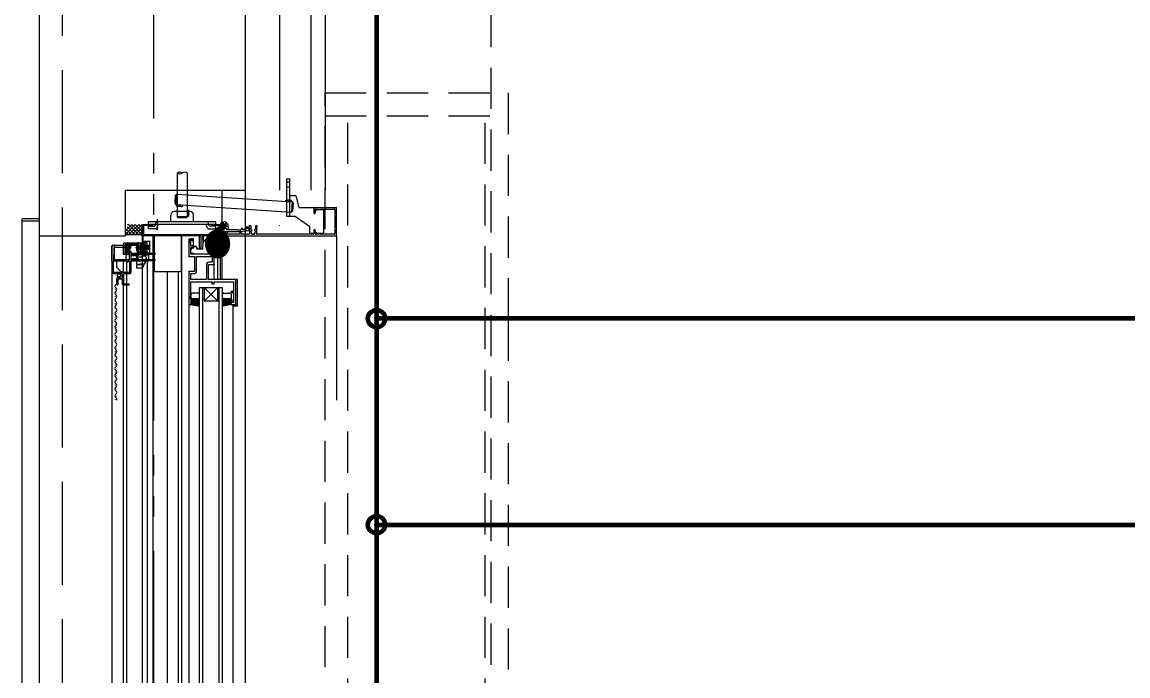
# Model space of a CAD drawing. Units: millimetres at full size, sheet at 1:30. Extents: x -16828 to 149130, y 47892 to 100313.
# Drawn here: x -6125 to -5158, y 57776 to 58348 of the extents above; entities that cross this region are included whole.
import ezdxf
from ezdxf.enums import TextEntityAlignment as Align

# ---------------------------------------------------------------- set-up
doc = ezdxf.new("R2010")
doc.units = ezdxf.units.MM
doc.header["$LTSCALE"] = 30
doc.header["$PDMODE"] = 32
doc.header["$PDSIZE"] = 15
for name, pattern in [('CHAIN2', [12, 9, -1, 1, -1]), ('DASHED1', [1.8, 1.2, -0.6]), ('DASHED3', [4, 3, -1]), ('DOUBLE_CHAIN1', [8.8, 5, -1, 0.6, -0.6, 0.6, -1])]:
    doc.linetypes.add(name, pattern=pattern)
for name, color, linetype, lineweight in [('0-0', 7, 'CHAIN2', 15), ('0-1', 7, 'Continuous', 15), ('2-0_通芯', 7, 'DOUBLE_CHAIN1', 15), ('2-1_躯体', 7, 'Continuous', 15), ('2-3_間仕切り', 7, 'Continuous', 15), ('2-A_建具', 7, 'Continuous', 15), ('9-E_配管－給湯１：ＣＵＰ(Ｍ)', 1, 'Continuous', 60)]:
    doc.layers.add(name, color=color, linetype=linetype, lineweight=lineweight)
doc.styles.add('ＭＳ ゴシック', font='')
doc.styles.get('ＭＳ ゴシック').set_extended_font_data('MS Gothic')

msp = doc.modelspace()

# ---------------------------------------------------------------- linework, layer by layer
at = {"layer": '0-0', "color": 1, "lineweight": 60}
msp.add_line((-5815.04, 68105.86), (-5815.04, 49250.86), dxfattribs=at)
at = {"layer": '0-1'}
for p, q in [((-6110.04, 63845.86), (-6110.04, 50655.86)), ((-5930.04, 63275.86), (-5930.04, 55775.86))]:
    msp.add_line(p, q, dxfattribs=at)
at = {"layer": '0-1', "linetype": 'DASHED3'}
msp.add_line((-6090.04, 63825.86), (-6090.04, 50675.86), dxfattribs=at)
at = {"layer": '0-1', "linetype": 'DASHED1'}
msp.add_line((-5715.04, 63275.86), (-5715.04, 55775.86), dxfattribs=at)
at = {"layer": '2-0_通芯', "color": 1, "lineweight": 60}
msp.add_line((-5815.04, 68105.86), (-5815.04, 49619.89), dxfattribs=at)
at = {"layer": '2-0_通芯'}
msp.add_line((-6010.04, 64749.43), (-6010.04, 49619.89), dxfattribs=at)
at = {"layer": '2-1_躯体'}
for p, q in [((-6110.04, 63845.86), (-6110.04, 58160.86)), ((-5930.04, 63275.86), (-5930.04, 58200.86)), ((-6035.04, 58200.86), (-5930.04, 58200.86)), ((-6035.04, 58200.86), (-6035.04, 58160.86)), ((-6110.04, 58160.86), (-6035.04, 58160.86))]:
    msp.add_line(p, q, dxfattribs=at)
at = {"layer": '2-1_躯体', "linetype": 'DASHED3'}
msp.add_line((-6090.04, 63825.86), (-6090.04, 58160.86), dxfattribs=at)
at = {"layer": '2-3_間仕切り'}
for p, q in [((-5900.04, 63245.86), (-5900.04, 58200.86)), ((-5872.54, 60713.36), (-5872.54, 58200.86)), ((-5860.04, 60713.36), (-5860.04, 58200.86))]:
    msp.add_line(p, q, dxfattribs=at)
at = {"layer": '2-A_建具', "linetype": 'DASHED1'}
for p, q in [((-5860.04, 58265.86), (-5700.04, 58265.86)), ((-5840.04, 56225.86), (-5840.04, 58265.86)), ((-5720.04, 56225.86), (-5720.04, 58265.86)), ((-5860.04, 56757.76), (-5860.04, 58112.79)), ((-5700.04, 58087.76), (-5700.04, 56734.99))]:
    msp.add_line(p, q, dxfattribs=at)
at = {"layer": '2-A_建具'}
for p, q in [((-5989.54, 58215.86), (-5989.54, 58177.66)), ((-5980.54, 58215.86), (-5980.54, 58177.66)), ((-5893.49, 58177.86), (-5893.49, 58210.86)), ((-5893.49, 58210.86), (-5891.19, 58210.86)), ((-5893.49, 58208.21), (-5891.19, 58208.21)), ((-5893.49, 58203.71), (-5891.19, 58203.71)), ((-5891.19, 58210.86), (-5891.19, 58177.86)), ((-5990.34, 58188.37), (-5989.74, 58197.35)), ((-5989.74, 58197.35), (-5888.94, 58190.55)), ((-5950.04, 58123.06), (-5950.04, 58200.86)), ((-5885.67, 58195.86), (-5891.19, 58195.86)), ((-5885.67, 58195.86), (-5882.99, 58185.86)), ((-5990.34, 58188.37), (-5991.27, 58189.44)), ((-5990.34, 58188.37), (-5889.54, 58181.57)), ((-5888.94, 58190.55), (-5889.54, 58181.57)), ((-5888.94, 58190.55), (-5888.01, 58189.49)), ((-5882.99, 58185.86), (-5850.54, 58185.86)), ((-5870.04, 58185.36), (-5870.04, 58181.61)), ((-5869.99, 58185.86), (-5869.99, 58181.06)), ((-5868.59, 58182.36), (-5867.09, 58183.86)), ((-5868.59, 58181.06), (-5868.59, 58182.36)), ((-5867.09, 58183.86), (-5861.49, 58183.86)), ((-5861.49, 58183.86), (-5861.49, 58162.86)), ((-5850.04, 58161.36), (-5850.04, 58185.36)), ((-6125.04, 58173.86), (-6125.04, 58175.86)), ((-6110.04, 58175.86), (-6125.04, 58175.86)), ((-6125.04, 56477.36), (-6125.04, 58173.86)), ((-6110.04, 58173.86), (-6125.04, 58173.86)), ((-5955.54, 58173.16), (-6014.54, 58173.16)), ((-6014.54, 58170.86), (-6014.54, 58173.16)), ((-6007.04, 58175.86), (-6007.04, 58165.86)), ((-5995.04, 58173.16), (-5995.04, 58179.16)), ((-5978.04, 58182.16), (-5992.04, 58182.16)), ((-5980.54, 58177.66), (-5989.54, 58177.66)), ((-5980.54, 58177.66), (-5981.54, 58176.66)), ((-5975.04, 58173.16), (-5975.04, 58179.16)), ((-5961.65, 58170.79), (-5962.58, 58173.09)), ((-5955.54, 58170.86), (-5955.54, 58173.16)), ((-5949.39, 58172.59), (-5948.37, 58173.07)), ((-5945.89, 58166.53), (-5949.39, 58172.59)), ((-5886.34, 58177.86), (-5893.49, 58177.86)), ((-6026.04, 58170.86), (-6035.04, 58161.86)), ((-6034.39, 58164.21), (-6032.04, 58161.86)), ((-6029.04, 58170.86), (-6033.89, 58166.01)), ((-6033.74, 58166.56), (-6029.04, 58161.86)), ((-6033.08, 58168.9), (-6026.04, 58161.86)), ((-6032.04, 58170.86), (-6032.73, 58170.17)), ((-6032.04, 58170.86), (-6023.04, 58161.86)), ((-6023.04, 58170.86), (-6032.04, 58161.86)), ((-6029.04, 58170.86), (-6020.04, 58161.86)), ((-6020.04, 58170.86), (-6029.04, 58161.86)), ((-6026.04, 58170.86), (-6020.04, 58164.86)), ((-6020.04, 58167.86), (-6026.04, 58161.86)), ((-6023.04, 58170.86), (-6020.04, 58167.86)), ((-6020.04, 58164.86), (-6023.04, 58161.86)), ((-6020.04, 58170.36), (-6020.04, 57248.06)), ((-6019.54, 58170.86), (-6011.54, 58170.86)), ((-5955.54, 58170.86), (-6014.54, 58170.86)), ((-6014.54, 58169.28), (-6009.04, 58169.29)), ((-6014.54, 58166.99), (-6014.54, 58169.29)), ((-6008.16, 58166.98), (-6014.54, 58166.98)), ((-6007.24, 58167.61), (-6005.95, 58170.79)), ((-5962.84, 58167.61), (-5964.13, 58170.79)), ((-5961.92, 58166.99), (-5955.54, 58166.99)), ((-5961.04, 58169.29), (-5961.65, 58170.79)), ((-5955.54, 58169.29), (-5961.04, 58169.29)), ((-5958.54, 58170.86), (-5950.04, 58170.86)), ((-5951.42, 58167.38), (-5957.11, 58164.1)), ((-5956.25, 58166.5), (-5956.38, 58164.69)), ((-5955, 58165.31), (-5956.38, 58164.69)), ((-5956.23, 58164.43), (-5956.38, 58164.69)), ((-5954.27, 58167.64), (-5956.25, 58166.5)), ((-5955.91, 58164.61), (-5956.23, 58164.43)), ((-5954.6, 58163.64), (-5956.23, 58164.43)), ((-5955.01, 58166.12), (-5956.18, 58166.53)), ((-5954.58, 58163.99), (-5955.91, 58164.61)), ((-5955.54, 58166.99), (-5955.54, 58169.29)), ((-5955, 58165.31), (-5952.05, 58166.02)), ((-5953.18, 58165.75), (-5954.27, 58167.64)), ((-5954.24, 58167.6), (-5954.16, 58167.64)), ((-5954.01, 58168.17), (-5954.16, 58168.08)), ((-5954.16, 58168.08), (-5954.16, 58167.64)), ((-5954.16, 58168.08), (-5952.37, 58165.94)), ((-5952.57, 58165.9), (-5954.16, 58167.64)), ((-5954.01, 58168.17), (-5953.63, 58167.95)), ((-5952.18, 58165.99), (-5954.01, 58168.17)), ((-5953.63, 58167.95), (-5953.56, 58167.99)), ((-5953.63, 58167.95), (-5951.42, 58165.53)), ((-5953.4, 58168.52), (-5953.56, 58168.43)), ((-5953.56, 58168.43), (-5953.56, 58167.99)), ((-5953.56, 58168.43), (-5950.97, 58165.35)), ((-5951.35, 58165.57), (-5953.56, 58167.99)), ((-5953.4, 58168.52), (-5953.02, 58168.3)), ((-5950.82, 58165.44), (-5953.4, 58168.52)), ((-5953.02, 58168.3), (-5952.95, 58168.34)), ((-5953.02, 58168.3), (-5950.82, 58165.88)), ((-5952.8, 58168.87), (-5952.95, 58168.78)), ((-5952.95, 58168.78), (-5952.95, 58168.34)), ((-5952.95, 58168.78), (-5950.36, 58165.7)), ((-5950.74, 58165.92), (-5952.95, 58168.34)), ((-5952.8, 58168.87), (-5952.42, 58168.65)), ((-5950.21, 58165.79), (-5952.8, 58168.87)), ((-5952.62, 58164.78), (-5952.77, 58165.04)), ((-5952.64, 58164.83), (-5951.96, 58165.22)), ((-5952.42, 58168.65), (-5952.34, 58168.69)), ((-5952.42, 58168.65), (-5950.21, 58166.23)), ((-5952.19, 58169.22), (-5952.34, 58169.13)), ((-5952.34, 58169.13), (-5952.34, 58168.69)), ((-5952.34, 58169.13), (-5949.76, 58166.05)), ((-5950.14, 58166.27), (-5952.34, 58168.69)), ((-5952.19, 58169.22), (-5951.81, 58169)), ((-5949.61, 58166.14), (-5952.19, 58169.22)), ((-5951.99, 58165.49), (-5951.58, 58165)), ((-5951.42, 58165.09), (-5951.84, 58165.58)), ((-5951.81, 58169), (-5951.74, 58169.04)), ((-5951.81, 58169), (-5949.61, 58166.58)), ((-5951.59, 58169.57), (-5951.74, 58169.48)), ((-5951.74, 58169.48), (-5951.74, 58169.04)), ((-5951.74, 58169.48), (-5949.15, 58166.4)), ((-5949.53, 58166.62), (-5951.74, 58169.04)), ((-5951.59, 58169.57), (-5951.21, 58169.35)), ((-5949, 58166.49), (-5951.59, 58169.57)), ((-5951.42, 58165.09), (-5951.58, 58165)), ((-5951.42, 58165.53), (-5951.35, 58165.57)), ((-5951.42, 58165.09), (-5951.42, 58165.53)), ((-5950.97, 58165.35), (-5951.35, 58165.57)), ((-5951.21, 58169.35), (-5951.13, 58169.39)), ((-5951.21, 58169.35), (-5949, 58166.93)), ((-5951.13, 58169.83), (-5951.13, 58169.39)), ((-5950.82, 58165.44), (-5950.97, 58165.35)), ((-5950.82, 58165.88), (-5950.74, 58165.92)), ((-5950.82, 58165.44), (-5950.82, 58165.88)), ((-5950.36, 58165.7), (-5950.74, 58165.92)), ((-5950.6, 58169.7), (-5950.52, 58169.74)), ((-5950.55, 58167.88), (-5949.51, 58168.48)), ((-5950.37, 58170.27), (-5950.52, 58170.18)), ((-5950.52, 58170.18), (-5950.52, 58169.74)), ((-5950.52, 58170.18), (-5947.94, 58167.1)), ((-5948.32, 58167.32), (-5950.52, 58169.74)), ((-5950.21, 58165.79), (-5950.36, 58165.7)), ((-5950.21, 58166.23), (-5950.14, 58166.27)), ((-5950.21, 58165.79), (-5950.21, 58166.23)), ((-5949.76, 58166.05), (-5950.14, 58166.27)), ((-5949.99, 58170.05), (-5949.92, 58170.09)), ((-5949.99, 58170.05), (-5947.79, 58167.63)), ((-5949.92, 58170.53), (-5949.92, 58170.09)), ((-5949.92, 58170.53), (-5947.33, 58167.45)), ((-5947.71, 58167.67), (-5949.92, 58170.09)), ((-5949.61, 58166.14), (-5949.76, 58166.05)), ((-5949.61, 58166.58), (-5949.53, 58166.62)), ((-5949.61, 58166.14), (-5949.61, 58166.58)), ((-5949.15, 58166.4), (-5949.53, 58166.62)), ((-5949.39, 58170.4), (-5949.31, 58170.44)), ((-5949.31, 58170.88), (-5949.31, 58170.44)), ((-5948.35, 58169.38), (-5949.31, 58170.44)), ((-5947.26, 58167.5), (-5949.24, 58170.92)), ((-5949, 58166.49), (-5949.15, 58166.4)), ((-5948.94, 58170.81), (-5949.11, 58170.71)), ((-5949, 58166.93), (-5948.92, 58166.97)), ((-5949, 58166.49), (-5949, 58166.93)), ((-5948.65, 58168.98), (-5944.39, 58171.44)), ((-5948.39, 58167.28), (-5948.32, 58167.32)), ((-5948.39, 58166.84), (-5948.39, 58167.28)), ((-5947.94, 58167.1), (-5948.32, 58167.32)), ((-5947.79, 58167.19), (-5947.94, 58167.1)), ((-5947.79, 58167.63), (-5947.71, 58167.67)), ((-5947.79, 58167.19), (-5947.79, 58167.63)), ((-5947.33, 58167.45), (-5947.71, 58167.67)), ((-5947.21, 58167.81), (-5947.38, 58167.71)), ((-5947.26, 58167.5), (-5947.33, 58167.45)), ((-5945.89, 58166.53), (-5944.97, 58167.17)), ((-5924.73, 58164.16), (-5924.78, 58164.28)), ((-5924.64, 58165.07), (-5924.55, 58165.16)), ((-5924.52, 58163.36), (-5924.53, 58163.51)), ((-5924.09, 58165.92), (-5924.09, 58166.06)), ((-5921.79, 58166.06), (-5921.79, 58165.92)), ((-5921.35, 58163.51), (-5921.37, 58163.36)), ((-5921.33, 58165.16), (-5921.24, 58165.07)), ((-5921.1, 58164.28), (-5921.15, 58164.16)), ((-5900.24, 58169.66), (-5900.04, 58169.86)), ((-5870.04, 58165.11), (-5870.04, 58162.86)), ((-5869.99, 58165.66), (-5869.99, 58162.86)), ((-5868.59, 58164.36), (-5868.59, 58165.66)), ((-5867.09, 58162.86), (-5868.59, 58164.36)), ((-6036.74, 58153.36), (-6036.74, 58144.86)), ((-6035.24, 58154.86), (-6020.04, 58154.86)), ((-6023.24, 58153.36), (-6035.24, 58153.36)), ((-6035.24, 58153.36), (-6035.24, 58144.86)), ((-6024.54, 58147.36), (-6024.54, 58154.36)), ((-6023.64, 58146.86), (-6023.64, 58154.86)), ((-6023.24, 58143.86), (-6023.24, 58154.86)), ((-6021.74, 58154.86), (-6021.74, 58145.86)), ((-6020.04, 58154.86), (-6020.68, 58154.8)), ((-6020.68, 58146.92), (-6020.68, 58154.8)), ((-6019.04, 58147.66), (-6019.04, 58160.86)), ((-6018.41, 58156.35), (-6014.71, 58156.39)), ((-6018.41, 58147.39), (-6018.41, 58156.35)), ((-6015.71, 58154.86), (-6017.71, 58154.86)), ((-6015.71, 58146.86), (-6015.71, 58154.86)), ((-6014.71, 58156.39), (-6013.21, 58156.36)), ((-6013.21, 58145.89), (-6013.21, 58156.36)), ((-6009.64, 58159.84), (-6009.64, 58130.84)), ((-5986.64, 58160.84), (-6008.64, 58160.84)), ((-5985.64, 58130.84), (-5985.64, 58159.84)), ((-5985.34, 57265.86), (-5985.34, 58160.86)), ((-5979.34, 58158.36), (-5979.34, 58143.36)), ((-5979.34, 58158.36), (-5975.04, 58158.36)), ((-5978.05, 58157.65), (-5979.32, 58153.43)), ((-5975.04, 58158.36), (-5977.1, 58158.36)), ((-5969.84, 58149.36), (-5969.84, 58160.86)), ((-5966.84, 58149.58), (-5966.79, 58154.96)), ((-5966.56, 58155.6), (-5965.14, 58157.29)), ((-5966.44, 58155.74), (-5966.44, 58160.86)), ((-5962.84, 58158.36), (-5961.54, 58158.36)), ((-5959.18, 58158.36), (-5960.74, 58158.36)), ((-5960.13, 58152.05), (-5960.74, 58153.36)), ((-5956.96, 58153.43), (-5958.23, 58157.65)), ((-5956.96, 58153.43), (-5956.94, 58153.29)), ((-5956.94, 58123.06), (-5956.94, 58160.86)), ((-5952.77, 58152.86), (-5952.77, 58154.26)), ((-5951.67, 58154.09), (-5952.77, 58152.99)), ((-5952.57, 58154.55), (-5952.75, 58154.36)), ((-5952.47, 58154.56), (-5951.97, 58154.56)), ((-5951.87, 58153.56), (-5951.87, 58151.46)), ((-5951.67, 58154.26), (-5951.67, 58153.76)), ((-5923.19, 58162.58), (-5923.34, 58162.54)), ((-5922.54, 58162.54), (-5922.69, 58162.58)), ((-5870.54, 58162.36), (-5919.72, 58162.36)), ((-5869.99, 58162.86), (-5873.49, 58162.86)), ((-5861.49, 58162.86), (-5867.09, 58162.86)), ((-5850.04, 58160.86), (-5850.04, 58017.36)), ((-6046.64, 58138.86), (-6046.64, 58151.86)), ((-6046.34, 57228.86), (-6046.34, 58151.86)), ((-6045.64, 58152.86), (-6013.64, 58152.86)), ((-6045.24, 58144.36), (-6045.24, 58140.36)), ((-6044.94, 58150.36), (-6044.94, 58145.96)), ((-6044.44, 58144.66), (-6044.94, 58144.66)), ((-6044.64, 58145.66), (-6044.44, 58145.66)), ((-6044.14, 58140.06), (-6044.14, 58152.86)), ((-6033.94, 58150.86), (-6044.14, 58150.86)), ((-6036.74, 58144.86), (-6035.24, 58144.86)), ((-6033.94, 58140.06), (-6033.94, 58152.86)), ((-6031.44, 58144.66), (-6033.14, 58144.66)), ((-6031.49, 58146.41), (-6032.34, 58146.41)), ((-6031.14, 58151.66), (-6032.04, 58151.66)), ((-6032.04, 58145.66), (-6031.14, 58145.66)), ((-6031.49, 58149.86), (-6030.04, 58149.86)), ((-6030.04, 58147.46), (-6031.49, 58147.46)), ((-6031.14, 58140.36), (-6031.14, 58144.36)), ((-6030.84, 58150.46), (-6030.84, 58151.36)), ((-6030.84, 58145.96), (-6030.84, 58146.86)), ((-6030.34, 58150.16), (-6030.54, 58150.16)), ((-6030.54, 58147.16), (-6030.34, 58147.16)), ((-6030.04, 58149.86), (-6030.04, 58152.86)), ((-6030.04, 58147.46), (-6030.04, 58128.86)), ((-6030.04, 58145.86), (-6023.54, 58145.86)), ((-6008.54, 58145.36), (-6030.04, 58145.36)), ((-6023.08, 58144.4), (-6030.04, 58144.4)), ((-6030.04, 58143.9), (-6023.54, 58143.9)), ((-6029.54, 58144.86), (-6029.54, 58145.36)), ((-6025.77, 58150.86), (-6013.34, 58150.86)), ((-6025.04, 58145.49), (-6023.24, 58145.53)), ((-6025.04, 58145.49), (-6025.04, 58136.24)), ((-6023.64, 58146.86), (-6024.28, 58146.92)), ((-6020.04, 58146.86), (-6024.04, 58146.86)), ((-6024.04, 58145.36), (-6024.04, 58145.86)), ((-6024.04, 58139.86), (-6024.04, 58144.86)), ((-6013.64, 58148.86), (-6023.64, 58148.86)), ((-6017.54, 58145.36), (-6023.54, 58145.86)), ((-6023.54, 58140.82), (-6023.54, 58143.9)), ((-6021.74, 58145.86), (-6023.24, 58145.86)), ((-6023.08, 58144.4), (-6017.54, 58144.86)), ((-6020.34, 58144.36), (-6022.74, 58144.36)), ((-6021.04, 58152.86), (-6021.04, 58145.86)), ((-6014.54, 58145.86), (-6021.04, 58145.86)), ((-6020.04, 58146.86), (-6020.68, 58146.92)), ((-6019.04, 58152.48), (-6019.87, 58152.59)), ((-6019.04, 58149.24), (-6019.87, 58149.13)), ((-6019.04, 58152.86), (-6019.77, 58152.6)), ((-6019.04, 58148.86), (-6019.77, 58149.12)), ((-6019.04, 58152.48), (-6015.04, 58152.48)), ((-6019.04, 58149.24), (-6015.04, 58149.24)), ((-6018.44, 58147.06), (-6018.44, 58145.86)), ((-6017.71, 58147.39), (-6018.41, 58147.39)), ((-6015.71, 58146.86), (-6017.71, 58146.86)), ((-6017.64, 58152.86), (-6017.64, 58148.86)), ((-6016.84, 58152.51), (-6017.47, 58152.59)), ((-6016.84, 58149.21), (-6017.47, 58149.13)), ((-6016.84, 58152.86), (-6017.37, 58152.6)), ((-6016.84, 58148.86), (-6017.37, 58149.12)), ((-6016.84, 58152.86), (-6016.84, 58148.86)), ((-6013.64, 58152.51), (-6016.84, 58152.51)), ((-6013.64, 58149.21), (-6016.84, 58149.21)), ((-6015.04, 58152.86), (-6015.04, 58148.86)), ((-6014.71, 58144.39), (-6014.68, 58144.39)), ((-6014.54, 58144.36), (-6014.54, 58140.36)), ((-6013.64, 58148.86), (-6013.64, 58152.86)), ((-6009.04, 58145.36), (-6009.04, 58144.86)), ((-5977.41, 58149.26), (-5976.74, 58149.26)), ((-5974.74, 58145.46), (-5977.41, 58145.46)), ((-5976.74, 58150.43), (-5975.04, 58150.43)), ((-5976.74, 58149.26), (-5976.74, 58150.43)), ((-5974.74, 58150.73), (-5974.74, 58151.66)), ((-5974.74, 58145.46), (-5974.74, 58144.86)), ((-5972.92, 58151.63), (-5972.19, 58149.63)), ((-5966.84, 58149.36), (-5971.74, 58149.36)), ((-5960.1, 58150.49), (-5961.77, 58145.85)), ((-5955.17, 58150.26), (-5956.85, 58152.48)), ((-5955.17, 58150.86), (-5956.57, 58152.68)), ((-5954.47, 58148.36), (-5956.47, 58148.36)), ((-5956.3, 58148.66), (-5955.17, 58148.86)), ((-5953.2, 58152.56), (-5955.17, 58150.59)), ((-5955.17, 58151.56), (-5955.17, 58148.36)), ((-5954.17, 58150.25), (-5955.17, 58149.25)), ((-5954.71, 58152.41), (-5955.01, 58152.1)), ((-5954.17, 58148.9), (-5954.71, 58148.36)), ((-5953.07, 58152.56), (-5954.17, 58152.56)), ((-5954.17, 58150.66), (-5954.17, 58148.66)), ((-5953.23, 58150.96), (-5953.87, 58150.96)), ((-5951.87, 58152.55), (-5953.46, 58150.96)), ((-5951.7, 58151.37), (-5952.77, 58150.3)), ((-5952.77, 58150.16), (-5952.77, 58150.5)), ((-5951.76, 58150.45), (-5952.26, 58149.95)), ((-5951.67, 58151.26), (-5951.67, 58150.66)), ((-5950.04, 58145.86), (-5951.64, 58145.86)), ((-6046.34, 58138.86), (-6046.64, 58138.86)), ((-6045.44, 58138.56), (-6045.44, 58129.46)), ((-6045.14, 58129.16), (-6045.14, 58138.86)), ((-6033.44, 58138.86), (-6045.14, 58138.86)), ((-6031.44, 58140.06), (-6044.94, 58140.06)), ((-6042.14, 58133.26), (-6042.14, 58138.86)), ((-6036.24, 58129.16), (-6036.24, 58138.86)), ((-6033.54, 58129.16), (-6033.54, 58138.86)), ((-6033.24, 58138.36), (-6033.24, 58138.66)), ((-6032.64, 58138.06), (-6032.94, 58138.06)), ((-6032.34, 58138.66), (-6032.34, 58138.36)), ((-6031.24, 58138.86), (-6032.14, 58138.86)), ((-6030.94, 58129.46), (-6030.94, 58138.56)), ((-6023.54, 58140.82), (-6030.04, 58140.82)), ((-6030.04, 58140.32), (-6023.08, 58140.32)), ((-6014.54, 58138.86), (-6030.04, 58138.86)), ((-6029.54, 58139.36), (-6029.54, 58139.86)), ((-6025.04, 58135.32), (-6025.04, 58132.86)), ((-6024.04, 58138.86), (-6024.04, 58139.36)), ((-6023.54, 58138.86), (-6017.54, 58139.36)), ((-6017.54, 58139.86), (-6023.08, 58140.32)), ((-6020.06, 58142.36), (-6022.74, 58142.36)), ((-6020.06, 58142.36), (-6020.34, 58142.37)), ((-6020.06, 58142.36), (-6020.02, 58143.36)), ((-6020.04, 58143.36), (-6017.51, 58143.27)), ((-6018.55, 58135.84), (-6019.45, 58133.37)), ((-6018.85, 58136.47), (-6018.38, 58136.3)), ((-6018.47, 58136.07), (-6017.93, 58136.07)), ((-6018.47, 58136.05), (-6017.94, 58136.05)), ((-6016.57, 58141.28), (-6018.38, 58136.3)), ((-6016.67, 58139.53), (-6017.94, 58136.05)), ((-6017.41, 58137.51), (-6017.94, 58137.51)), ((-6017.74, 58138.07), (-6017.21, 58138.07)), ((-6016.67, 58139.53), (-6017.21, 58139.53)), ((-6016.68, 58139.51), (-6017.21, 58139.51)), ((-6016.54, 58142.27), (-6016.54, 58141.45)), ((-6015.34, 57683.36), (-6015.34, 58138.86)), ((-6009.04, 58139.86), (-6009.04, 58139.36)), ((-5958.87, 58137.79), (-5961.87, 58137.79)), ((-6041.62, 58127.86), (-6045.34, 58127.86)), ((-6045.14, 58129.16), (-6031.24, 58129.16)), ((-6038.34, 58129.46), (-6042.14, 58133.26)), ((-6040.97, 58128.31), (-6041.43, 58127.93)), ((-6040.75, 58124.81), (-6040.81, 58124.56)), ((-6037.64, 58127.86), (-6040.34, 58127.86)), ((-6040.31, 58124.27), (-6039.88, 58124.7)), ((-6039.54, 58124.56), (-6039.54, 58124.36)), ((-6037.34, 58129.46), (-6038.34, 58129.46)), ((-6037.34, 58129.46), (-6037.34, 58129.16)), ((-6037.34, 58124.36), (-6037.34, 58127.56)), ((-6036.24, 58127.56), (-6036.24, 58119.16)), ((-6031.04, 58127.86), (-6035.94, 58127.86)), ((-6033.54, 58118.86), (-6033.54, 58127.86)), ((-6025.04, 58132.86), (-6019.89, 58133.04)), ((-6008.64, 58129.84), (-5986.64, 58129.84)), ((-5997.84, 57265.86), (-5997.84, 58129.84)), ((-5988.34, 57265.86), (-5988.34, 58129.84)), ((-5979.34, 58129.36), (-5979.34, 57683.36)), ((-6042.64, 58116.86), (-6042.64, 58117.06)), ((-6042.14, 58118.26), (-6042.14, 58123.77)), ((-6041.34, 58122.66), (-6041.34, 58118.26)), ((-6037.44, 58122.96), (-6041.04, 58122.96)), ((-6039.24, 58124.06), (-6037.64, 58124.06)), ((-6037.14, 58118.36), (-6037.14, 58122.66)), ((-6031.74, 58117.86), (-6036.64, 58117.86)), ((-6036.24, 57262.86), (-6036.24, 58117.86)), ((-6035.94, 58118.86), (-6031.74, 58118.86)), ((-6033.54, 57262.86), (-6033.54, 58117.86)), ((-5977.41, 58115.82), (-5977.41, 58115.9)), ((-5969.84, 58115.86), (-5949.84, 58115.86)), ((-5969.84, 57250.86), (-5969.84, 58115.86)), ((-5966.84, 57250.86), (-5966.84, 58115.86)), ((-5965.84, 58115.86), (-5965.84, 58103.86)), ((-5953.84, 58103.86), (-5965.84, 58115.86)), ((-5965.84, 58103.86), (-5953.84, 58115.86)), ((-5956.64, 58122.86), (-5956.64, 58123.06)), ((-5953.84, 58103.86), (-5953.84, 58115.86)), ((-5952.84, 57250.86), (-5952.84, 58115.86)), ((-5949.84, 57250.86), (-5949.84, 58115.86)), ((-5938.14, 58101.36), (-5938.14, 58122.36)), ((-5938.04, 58100.86), (-5938.04, 58123.06)), ((-6043.4, 58113.86), (-6043.4, 58114.06)), ((-6043.4, 58107.86), (-6043.4, 58108.06)), ((-6042.64, 58110.86), (-6042.64, 58111.06)), ((-6042.64, 58104.86), (-6042.64, 58105.06)), ((-5969.84, 58105.86), (-5978.04, 58105.86)), ((-5977.34, 58109.86), (-5977.34, 58106.86)), ((-5973.23, 58105.86), (-5977.34, 58101.75)), ((-5974.64, 58105.86), (-5977.34, 58103.16)), ((-5976.05, 58105.86), (-5977.34, 58104.57)), ((-5977.34, 58105.86), (-5977.34, 58100.86)), ((-5977.34, 58105.63), (-5971.38, 58099.67)), ((-5971.81, 58105.86), (-5976.9, 58100.77)), ((-5970.84, 58110.86), (-5976.34, 58110.86)), ((-5976.34, 58105.86), (-5970.84, 58105.86)), ((-5976.15, 58105.86), (-5969.84, 58099.55)), ((-5970.4, 58105.86), (-5975.72, 58100.54)), ((-5974.74, 58105.86), (-5969.84, 58100.96)), ((-5969.84, 58105), (-5974.54, 58100.3)), ((-5973.33, 58105.86), (-5969.84, 58102.38)), ((-5971.91, 58105.86), (-5969.84, 58103.79)), ((-5970.5, 58105.86), (-5969.84, 58105.2)), ((-5969.84, 58106.86), (-5969.84, 58109.86)), ((-5949.84, 58106.86), (-5949.84, 58109.86)), ((-5943.53, 58105.86), (-5949.84, 58099.55)), ((-5944.94, 58105.86), (-5949.84, 58100.96)), ((-5949.84, 58105.86), (-5942.34, 58105.86)), ((-5946.35, 58105.86), (-5949.84, 58102.38)), ((-5947.77, 58105.86), (-5949.84, 58103.79)), ((-5949.18, 58105.86), (-5949.84, 58105.2)), ((-5949.84, 58105), (-5945.14, 58100.3)), ((-5949.28, 58105.86), (-5943.96, 58100.54)), ((-5948.84, 58110.86), (-5943.34, 58110.86)), ((-5943.34, 58105.86), (-5948.84, 58105.86)), ((-5942.34, 58105.63), (-5948.31, 58099.67)), ((-5947.87, 58105.86), (-5942.78, 58100.77)), ((-5946.46, 58105.86), (-5942.34, 58101.75)), ((-5945.04, 58105.86), (-5942.34, 58103.16)), ((-5943.63, 58105.86), (-5942.34, 58104.57)), ((-5942.34, 58109.86), (-5942.34, 58106.86)), ((-5942.34, 58105.86), (-5942.34, 58100.86)), ((-6043.4, 58101.86), (-6043.4, 58102.06)), ((-6043.4, 58095.86), (-6043.4, 58096.06)), ((-6042.64, 58098.86), (-6042.64, 58099.06)), ((-5979.34, 58100.86), (-5977.84, 58100.86)), ((-5977.34, 58104.22), (-5973.14, 58100.02)), ((-5977.34, 58102.8), (-5974.91, 58100.37)), ((-5977.34, 58101.39), (-5976.68, 58100.73)), ((-5977.34, 58100.86), (-5969.84, 58099.36)), ((-5969.84, 58103.59), (-5973.36, 58100.07)), ((-5969.84, 58102.17), (-5972.19, 58099.83)), ((-5969.84, 58100.76), (-5971.01, 58099.59)), ((-5953.84, 58103.86), (-5965.84, 58103.86)), ((-5949.84, 58103.59), (-5946.32, 58100.07)), ((-5949.84, 58102.17), (-5947.5, 58099.83)), ((-5942.34, 58100.86), (-5949.84, 58099.36)), ((-5949.84, 58100.76), (-5948.67, 58099.59)), ((-5942.34, 58104.22), (-5946.54, 58100.02)), ((-5942.34, 58102.8), (-5944.77, 58100.37)), ((-5942.34, 58101.39), (-5943, 58100.73)), ((-5941.84, 58100.86), (-5938.64, 58100.86)), ((-5940.34, 57265.86), (-5940.34, 58100.86)), ((-5940.34, 58100.56), (-5938.34, 58100.56)), ((-6043.4, 58089.86), (-6043.4, 58090.06)), ((-6042.64, 58092.86), (-6042.64, 58093.06)), ((-6042.64, 58086.86), (-6042.64, 58087.06)), ((-6043.4, 58083.86), (-6043.4, 58084.06)), ((-6043.4, 58077.86), (-6043.4, 58078.06)), ((-6042.64, 58080.86), (-6042.64, 58081.06)), ((-6043.4, 58071.86), (-6043.4, 58072.06)), ((-6042.64, 58074.86), (-6042.64, 58075.06)), ((-6042.64, 58068.86), (-6042.64, 58069.06)), ((-6043.4, 58065.86), (-6043.4, 58066.06)), ((-6043.4, 58059.86), (-6043.4, 58060.06)), ((-6042.64, 58062.86), (-6042.64, 58063.06)), ((-6042.64, 58056.86), (-6042.64, 58057.06)), ((-6043.4, 58053.86), (-6043.4, 58054.06)), ((-6043.4, 58047.86), (-6043.4, 58048.06)), ((-6042.64, 58050.86), (-6042.64, 58051.06)), ((-6043.4, 58041.86), (-6043.4, 58042.06)), ((-6042.64, 58044.86), (-6042.64, 58045.06)), ((-6042.64, 58038.86), (-6042.64, 58039.06)), ((-6043.4, 58035.86), (-6043.4, 58036.06)), ((-6043.4, 58029.86), (-6043.4, 58030.06)), ((-6042.64, 58032.86), (-6042.64, 58033.06)), ((-6043.4, 58023.86), (-6043.4, 58024.06)), ((-6043.4, 58017.86), (-6043.4, 58018.06)), ((-6042.64, 58026.86), (-6042.64, 58027.06)), ((-6042.64, 58020.86), (-6042.64, 58021.06))]:
    msp.add_line(p, q, dxfattribs=at)
at = {"layer": '2-A_建具', "linetype": 'DASHED1'}
msp.add_lwpolyline([(-5860.04, 58112.79), (-5860.04, 58285.86), (-5700.04, 58285.86), (-5700.04, 58087.76)], dxfattribs=at)
at = {"layer": '2-A_建具'}
for points in [[(-5991.27, 58189.44), (-5990.8, 58196.42), (-5989.74, 58197.35)], [(-5888.01, 58189.49), (-5888.48, 58182.5), (-5889.54, 58181.57)], [(-5868.75, 58182.14), (-5868.84, 58182.35), (-5868.84, 58183.86)], [(-5868.34, 58184.36), (-5865.87, 58184.36), (-5865.68, 58184.29)], [(-5864.4, 58184.29), (-5864.21, 58184.36), (-5855.87, 58184.36), (-5855.68, 58184.29)], [(-5854.4, 58184.29), (-5854.21, 58184.36), (-5852.04, 58184.36)], [(-5851.54, 58183.86), (-5851.54, 58180.19), (-5851.61, 58180)], [(-6009.04, 58169.29), (-6008.43, 58170.79), (-6007.5, 58173.09)], [(-5981.54, 58176.66), (-5988.54, 58176.66), (-5989.54, 58177.66)], [(-5934.34, 58165.96), (-5936.74, 58165.96), (-5937.04, 58166.26), (-5945.74, 58166.26), (-5947.42, 58169.17), (-5947.62, 58169.27), (-5947.89, 58169.74), (-5947.88, 58169.96), (-5949.5, 58172.77), (-5951.44, 58171.65), (-5951.44, 58170.86)], [(-5873.49, 58162.86), (-5873.49, 58168.86), (-5886.34, 58177.86)], [(-5851.61, 58178.72), (-5851.54, 58178.53), (-5851.54, 58168.19), (-5851.61, 58168)], [(-6011.04, 58170.36), (-6011.04, 58169.86), (-6012.08, 58169.26), (-6013.04, 58169.26), (-6013.04, 58169.96), (-6018.84, 58169.96), (-6018.84, 58162.06), (-5951.24, 58162.06), (-5951.24, 58169.96), (-5957.04, 58169.96), (-5957.04, 58169.26), (-5958, 58169.26), (-5959.04, 58169.86), (-5959.04, 58170.36)], [(-5955.91, 58164.61), (-5951.86, 58165.57), (-5954.58, 58163.99)], [(-5955.09, 58165.26), (-5955.01, 58166.12), (-5953.86, 58166.94)], [(-5952.62, 58164.78), (-5954.6, 58163.64), (-5954.58, 58163.99)], [(-5951.58, 58165), (-5951.96, 58165.22), (-5952.13, 58165.41)], [(-5948.39, 58166.84), (-5950.98, 58169.92), (-5951.13, 58169.83), (-5948.55, 58166.75)], [(-5948.39, 58166.84), (-5948.55, 58166.75), (-5948.92, 58166.97), (-5951.13, 58169.39)], [(-5950.98, 58169.92), (-5950.6, 58169.7), (-5948.39, 58167.28)], [(-5947.79, 58167.19), (-5950.37, 58170.27), (-5949.99, 58170.05)], [(-5950.04, 58168.71), (-5948.61, 58166.24), (-5950.04, 58165.41)], [(-5948.23, 58163.77), (-5946.64, 58163.49), (-5946.64, 58162.36), (-5950.04, 58162.36)], [(-5947.5, 58167.92), (-5949.77, 58170.62), (-5949.92, 58170.53)], [(-5949.77, 58170.62), (-5949.39, 58170.4), (-5948.15, 58169.04)], [(-5949.24, 58170.92), (-5949.31, 58170.88), (-5948.99, 58170.5)], [(-5947.25, 58163.35), (-5948.84, 58163.63), (-5948.84, 58164.76), (-5940.5, 58164.76), (-5940.32, 58164.88), (-5939.77, 58164.88), (-5939.58, 58164.76)], [(-5934.54, 58164.26), (-5934.54, 58162.36), (-5945.54, 58162.36), (-5945.54, 58164.54), (-5948.1, 58164.76)], [(-5946.62, 58172.52), (-5947.74, 58170.83), (-5947.69, 58169.53)], [(-5944.57, 58168.97), (-5946.59, 58168.84), (-5947.69, 58169.53)], [(-5939.58, 58164.76), (-5932.53, 58164.76), (-5928.8, 58165.76), (-5926.84, 58165.76)], [(-5924.52, 58166.46), (-5924.84, 58166.76), (-5924.84, 58169.66), (-5926.44, 58169.66), (-5926.44, 58168.66), (-5929.44, 58168.66), (-5929.44, 58167.26), (-5928.94, 58167.26), (-5928.37, 58167.66), (-5926.14, 58167.66), (-5926.14, 58162.36), (-5933.54, 58162.36), (-5933.54, 58164.26)], [(-5926.59, 58166.69), (-5928.53, 58167.82), (-5928.75, 58167.02), (-5932.14, 58166.11), (-5932.14, 58167.16)], [(-5919.74, 58164.36), (-5919.74, 58168.44), (-5919.44, 58168.96), (-5919.44, 58169.66), (-5921.04, 58169.66), (-5921.04, 58166.76), (-5921.36, 58166.46)], [(-5868.84, 58162.86), (-5868.84, 58164.38), (-5868.75, 58164.59)], [(-5851.61, 58166.72), (-5851.54, 58166.53), (-5851.54, 58162.86)], [(-6020.04, 58160.86), (-6021.04, 58161.86), (-6034.04, 58161.86), (-6035.04, 58160.86)], [(-6010.74, 58160.86), (-6010.74, 57247.86), (-6026.84, 57247.86)], [(-6023.64, 58154.86), (-6024.28, 58154.8), (-6024.28, 58146.92)], [(-6017.71, 58154.86), (-6017.71, 58145.86), (-6019.41, 58145.85), (-6019.41, 58144.43), (-6014.71, 58144.39)], [(-5969.84, 58150.56), (-5968.54, 58150.56), (-5968.54, 58160.86), (-6019.04, 58160.86)], [(-5960.74, 58157.36), (-5959.29, 58157.36), (-5958.87, 58155.97), (-5958.87, 58151.76), (-5961.24, 58151.76), (-5961.24, 58150.76), (-5958.87, 58150.76), (-5958.87, 58144.86), (-5977.41, 58144.86), (-5977.41, 58150.76), (-5975.04, 58150.76), (-5975.04, 58158.36)], [(-5975.04, 58153.06), (-5975.84, 58153.06), (-5975.84, 58151.96), (-5977.41, 58151.96), (-5977.41, 58155.97), (-5977.05, 58157.16), (-5975.84, 58157.16), (-5975.84, 58156.06), (-5975.04, 58156.06)], [(-5966.84, 58158.16), (-5966.84, 58153.86), (-5967.19, 58149.82)], [(-5952.94, 58155.96), (-5951.24, 58155.96), (-5951.24, 58160.86), (-5967.14, 58160.86), (-5967.14, 58158.55)], [(-5966.84, 58149.36), (-5966.79, 58154.96), (-5966.44, 58155.74), (-5964.11, 58158.08), (-5962.85, 58158.36), (-5959.18, 58158.36), (-5958.59, 58158.16), (-5958.23, 58157.65)], [(-5961.54, 58158.36), (-5961.54, 58153.36), (-5960.74, 58153.36)], [(-5953.94, 58123.06), (-5953.94, 58150.66), (-5953.14, 58150.66), (-5953.14, 58149.56), (-5951.64, 58149.56), (-5951.64, 58154.76), (-5953.14, 58154.76), (-5953.14, 58153.66), (-5953.94, 58153.66), (-5953.94, 58160.86)], [(-5950.04, 58160.86), (-5850.54, 58160.86), (-5850.04, 58161.36)], [(-5865.68, 58162.43), (-5865.87, 58162.36), (-5868.34, 58162.36)], [(-5855.68, 58162.43), (-5855.87, 58162.36), (-5864.21, 58162.36), (-5864.4, 58162.43)], [(-5852.04, 58162.36), (-5854.21, 58162.36), (-5854.4, 58162.43)], [(-6033.44, 58144.96), (-6033.44, 58151.86), (-6032.44, 58152.86)], [(-6032.34, 58145.96), (-6032.34, 58151.41), (-6031.49, 58151.41), (-6031.49, 58146.41)], [(-6030.04, 58144.86), (-6008.54, 58144.86), (-6008.54, 58145.36)], [(-6024.93, 58152.86), (-6023.2, 58152.01), (-6022.59, 58150.86)], [(-6024.93, 58148.86), (-6023.2, 58149.72), (-6022.59, 58150.86)], [(-6021.33, 58152.86), (-6019.6, 58152.01), (-6018.99, 58150.86)], [(-6021.33, 58148.86), (-6019.6, 58149.72), (-6018.99, 58150.86)], [(-6017.73, 58147.39), (-6017.73, 58146.89), (-6017.71, 58146.89)], [(-5975.04, 58151.96), (-5973.39, 58151.96), (-5971.74, 58149.36)], [(-5951.64, 58123.06), (-5951.64, 58148.36), (-5952.94, 58148.36)], [(-6030.04, 58139.36), (-6008.54, 58139.36), (-6008.54, 58139.86), (-6030.04, 58139.86)], [(-6025.04, 58136.24), (-6021.82, 58136.36), (-6018.85, 58136.47)], [(-6019, 58135.55), (-6020.65, 58135.49), (-6025.04, 58135.32)], [(-5978.84, 58142.86), (-5979.19, 58143.01), (-5979.34, 58143.36)], [(-5978.84, 58142.86), (-5974.34, 58142.86), (-5974.34, 58129.86), (-5978.84, 58129.86)], [(-5963.87, 58135.79), (-5963.87, 58122.86), (-5977.41, 58122.86), (-5977.41, 58127.93), (-5974.41, 58127.93)], [(-5972.41, 58129.93), (-5972.41, 58142.93), (-5958.87, 58142.93), (-5958.87, 58137.79)], [(-5938.64, 58122.86), (-5961.94, 58122.86), (-5961.94, 58135.86), (-5957.44, 58135.86)], [(-5956.94, 58136.36), (-5957.09, 58136.01), (-5957.44, 58135.86)], [(-5979.34, 58129.36), (-5979.19, 58129.71), (-5978.84, 58129.86)], [(-5978.04, 58105.86), (-5978.04, 58106.86), (-5977.41, 58108.59), (-5977.41, 58114.9)], [(-5977.41, 58116.82), (-5977.41, 58120.86), (-5958.87, 58120.86), (-5958.87, 58119.99)], [(-5961.94, 58123.06), (-5937.04, 58123.06), (-5937.04, 58099.56), (-5940.34, 58099.56)], [(-5959.04, 58119.66), (-5959.04, 58118.86), (-5956.94, 58118.86), (-5956.94, 58120.86), (-5940.07, 58120.86), (-5940.07, 58112.36), (-5942.34, 58112.36), (-5942.34, 58111.36), (-5940.07, 58111.36), (-5940.07, 58102.79), (-5940.99, 58102.79), (-5941.75, 58105.64)]]:
    msp.add_lwpolyline(points, dxfattribs=at)
msp.add_circle((-6040.24, 58126.37), 1.45, dxfattribs=at)
for centre, radius, start, end in [((-5987.29, 58212.55), 4, 55.77113, 124.22887), ((-5987.29, 58219.17), 4, 235.77113, 304.22887), ((-5982.79, 58212.55), 4, 55.77113, 124.22887), ((-5893.43, 58190.85), 1.5, 56.14066, 176.14066), ((-5891.93, 58190.75), 1.5, 56.14066, 176.14066), ((-5890.43, 58190.65), 1.5, 356.14066, 176.14066), ((-5988.85, 58188.27), 1.5, 176.14066, 356.14066), ((-5987.35, 58188.17), 1.5, 236.14066, 356.14066), ((-5985.85, 58188.07), 1.5, 236.14066, 356.14066), ((-5980.54, 58182.16), 1.5, 330, 90), ((-5869.54, 58185.36), 0.5, 90.00001, 179.99999), ((-5868.34, 58183.86), 0.5, 90.00001, 179.99999), ((-5865.04, 58185.06), 1, 230.28486, 309.71514), ((-5855.04, 58185.06), 1, 230.28486, 309.71514), ((-5852.04, 58183.86), 0.5, 0.00001, 89.99999), ((-5850.54, 58185.36), 0.5, 0.00001, 89.99999), ((-5992.04, 58179.16), 3, 90.00122, 180.00127), ((-5980.54, 58180.66), 1.5, 330, 90), ((-5980.54, 58179.16), 1.5, 270, 90), ((-5978.04, 58179.16), 3, 0.00155, 90.00122), ((-5947.82, 58171.89), 1.3, 45.88085, 115), ((-5953.18, 58166.36), 9, 14.11915, 45.88085), ((-5869.29, 58181.61), 0.75, 180.00002, 44.41533), ((-5869.29, 58181.06), 0.7, 180, 0), ((-5850.84, 58179.36), 1, 140.28486, 219.71514), ((-6019.54, 58170.36), 0.5, 90, 180), ((-6011.54, 58170.36), 0.5, 0, 90), ((-6008.16, 58167.99), 1, 270, 338.00217), ((-5961.92, 58167.99), 1, 202.00335, 270), ((-5958.54, 58170.36), 0.5, 90, 180), ((-5951.98, 58165.78), 0.248, 300, 107.19096), ((-5950.54, 58170.36), 0.5, 0, 90), ((-5949.19, 58171.24), 0.5, 300, 30), ((-5948.14, 58164.26), 0.5, 85, 259.99999), ((-5947.34, 58162.86), 0.5, 270, 80.00001), ((-5946.96, 58167.38), 0.5, 30, 120), ((-5945.72, 58168.24), 1.3, 305, 14.11915), ((-5934.04, 58164.26), 0.5, 359.99999, 180.00001), ((-5934.34, 58167.16), 1.2, 270.00001, 359.99999), ((-5932.64, 58167.16), 0.5, 359.99999, 180.00001), ((-5926.84, 58166.26), 0.5, 270, 60.00001), ((-5924.42, 58164.62), 0.5, 116.86995, 223.13013), ((-5922.94, 58164.36), 1.8, 186.26017, 208.03073), ((-5922.94, 58164.36), 1.8, 134.79286, 153.73983), ((-5923.8, 58163.13), 0.75, 162.2996, 307.70036), ((-5924.49, 58166.06), 0.4, 359.99999, 94.09604), ((-5924.49, 58165.92), 0.4, 314.79276, 359.99993), ((-5922.08, 58163.13), 0.75, 232.29964, 17.7004), ((-5921.39, 58166.06), 0.4, 85.90396, 180.00001), ((-5921.39, 58165.92), 0.4, 180.00007, 225.20724), ((-5922.94, 58164.36), 1.8, 26.26017, 45.20714), ((-5922.94, 58164.36), 1.8, 331.96927, 353.73983), ((-5921.46, 58164.62), 0.5, 316.86987, 63.13005), ((-5919.72, 58162.76), 0.4, 153.61216, 269.99994), ((-5922.94, 58164.36), 3.2, 333.61222, 0.00002), ((-5869.29, 58165.11), 0.75, 315.58467, 179.99998), ((-5869.29, 58165.66), 0.7, 0, 180), ((-5850.84, 58167.36), 1, 140.28486, 219.71514), ((-6035.24, 58153.36), 1.5, 90, 180), ((-6015.64, 58150.86), 9.5, 155.47227, 204.52773), ((-6024.04, 58154.36), 0.5, 90, 180), ((-6012.04, 58150.86), 9.5, 155.47227, 204.52773), ((-6008.64, 58159.84), 1, 90, 180), ((-5986.64, 58159.84), 1, 0, 89.99999), ((-5978.84, 58153.29), 0.5, 163.30076, 180), ((-5977.1, 58157.36), 1, 90, 163.30076), ((-5966.94, 58158.55), 0.2, 180, 255.52249), ((-5967.04, 58158.16), 0.2, 0, 75.52249), ((-5965.79, 58154.96), 1, 140, 179.5), ((-5962.84, 58155.36), 3, 90.00001, 140), ((-5960.74, 58157.86), 0.5, 90, 270), ((-5959.18, 58157.36), 1, 16.69924, 90), ((-5957.44, 58153.29), 0.5, 0, 16.69924), ((-5952.94, 58154.96), 1, 90, 180), ((-5952.47, 58154.26), 0.3, 90, 180), ((-5951.97, 58154.26), 0.3, 0, 90), ((-5951.87, 58153.76), 0.2, 270, 0), ((-5922.94, 58164.36), 1.8, 261.96925, 278.03075), ((-5870.54, 58162.86), 0.5, 270.00001, 359.99999), ((-5868.34, 58162.86), 0.5, 180.00001, 269.99999), ((-5865.04, 58161.66), 1, 50.28486, 129.71514), ((-5855.04, 58161.66), 1, 50.28486, 129.71514), ((-5852.04, 58162.86), 0.5, 270.00001, 359.99999), ((-6045.64, 58151.86), 1, 90, 180), ((-6045.34, 58151.86), 1, 90, 180), ((-6044.94, 58144.36), 0.3, 90, 180), ((-6044.44, 58150.36), 0.5, 90, 180), ((-6044.64, 58145.96), 0.3, 180, 270), ((-6044.64, 58152.36), 0.5, 0, 90), ((-6044.44, 58151.16), 0.3, 270, 0), ((-6044.44, 58145.36), 0.3, 0, 90), ((-6044.44, 58144.96), 0.3, 270, 0), ((-6033.14, 58144.96), 0.3, 180, 270), ((-6032.04, 58151.36), 0.3, 90, 180), ((-6032.04, 58145.96), 0.3, 180, 270), ((-6031.44, 58144.36), 0.3, 0, 90), ((-6031.14, 58151.36), 0.3, 0, 90), ((-6031.14, 58145.96), 0.3, 270, 0), ((-6031.04, 58151.86), 1, 0, 90), ((-6030.54, 58150.46), 0.3, 180, 270), ((-6030.54, 58146.86), 0.3, 90, 180), ((-6030.34, 58150.46), 0.3, 270, 0), ((-6030.34, 58146.86), 0.3, 0, 90), ((-6024.04, 58147.36), 0.5, 180, 270), ((-6023.04, 58143.9), 0.5, 94.76364, 180), ((-6022.74, 58144.86), 0.5, 180, 270), ((-6020.34, 58144.66), 0.3, 270, 0), ((-6019.84, 58152.79), 0.2, 180, 289.42185), ((-6019.84, 58148.93), 0.2, 70.57815, 180), ((-6018.74, 58147.66), 0.3, 180, 270), ((-6018.74, 58147.06), 0.3, 0, 90), ((-6017.44, 58152.79), 0.2, 180, 289.42185), ((-6017.44, 58148.93), 0.2, 70.57815, 180), ((-6014.71, 58145.89), 1.5, 271, 0), ((-6014.04, 58145.86), 0.5, 180, 270), ((-6014.04, 58144.36), 0.5, 90, 180), ((-5975.04, 58150.73), 0.3, 270, 0), ((-5974.44, 58151.66), 0.3, 90.00001, 180), ((-5973.39, 58151.46), 0.5, 20, 90), ((-5971.74, 58149.86), 0.5, 200, 270), ((-5967.69, 58149.86), 0.5, 270, 355), ((-5967.14, 58149.66), 0.3, 270, 359.5), ((-5963.19, 58146.36), 1.5, 270, 340.14674), ((-5961.04, 58151.63), 1, 7.40692, 25), ((-5961.04, 58150.83), 1, 340.14674, 356.11316), ((-5956.77, 58152.66), 0.2, 5.58289, 245.58289), ((-5956.47, 58148.56), 0.2, 30, 270), ((-5954.17, 58151.56), 1, 90, 180), ((-5954.47, 58148.66), 0.3, 270, 0), ((-5953.87, 58150.66), 0.3, 90, 180), ((-5952.94, 58149.36), 1, 180, 270), ((-5953.23, 58151.26), 0.3, 270, 326.94427), ((-5953.07, 58152.86), 0.3, 270, 0), ((-5952.77, 58150.96), 0.25, 303.05573, 146.94427), ((-5952.47, 58150.5), 0.3, 123.05573, 180), ((-5952.47, 58150.16), 0.3, 180, 315), ((-5951.87, 58151.26), 0.2, 0, 90), ((-5951.97, 58150.66), 0.3, 315, 0), ((-6045.14, 58138.56), 0.3, 90, 180), ((-6044.94, 58140.36), 0.3, 180, 270), ((-6033.44, 58138.66), 0.2, 0, 90), ((-6032.94, 58138.36), 0.3, 180, 270), ((-6032.64, 58138.36), 0.3, 270, 0), ((-6032.14, 58138.66), 0.2, 90, 180), ((-6031.44, 58140.36), 0.3, 270, 0), ((-6031.24, 58138.56), 0.3, 0, 90), ((-6023.04, 58140.82), 0.5, 180, 265.23636), ((-6018.97, 58136.01), 0.457, 266.53576, 338.26228), ((-6017.54, 58142.27), 1, 0, 88), ((-6017.04, 58141.45), 0.5, 340, 0), ((-6014.04, 58140.36), 0.5, 180, 270), ((-6014.04, 58138.86), 0.5, 90, 180), ((-5978.84, 58143.36), 0.5, 180, 270), ((-5961.87, 58135.79), 2, 90, 180), ((-5957.44, 58136.36), 0.5, 270, 0), ((-6045.34, 58128.86), 1, 180, 270), ((-6045.14, 58129.46), 0.3, 180, 270), ((-6040.84, 58123.77), 1.3, 95.21591, 180), ((-6041.62, 58128.16), 0.3, 270, 310), ((-6040.84, 58128.16), 0.2, 0, 130), ((-6040.94, 58124.86), 0.2, 345, 95.21591), ((-6040.52, 58124.48), 0.3, 165, 315), ((-6040.34, 58128.16), 0.3, 180, 270), ((-6039.74, 58124.56), 0.2, 0, 135), ((-6039.24, 58124.36), 0.3, 180, 270), ((-6037.64, 58127.56), 0.3, 0, 90), ((-6037.64, 58124.36), 0.3, 270, 0), ((-6035.94, 58127.56), 0.3, 90, 180), ((-6031.24, 58129.46), 0.3, 270, 0), ((-6031.04, 58128.86), 1, 270, 0), ((-6019.92, 58133.54), 0.5, 273.12042, 340), ((-6008.64, 58130.84), 1, 180, 270), ((-5986.64, 58130.84), 1, 270, 0), ((-5978.84, 58129.36), 0.5, 90, 180), ((-5974.41, 58129.93), 2, 270, 0), ((-6042.18, 58116.96), 1.72, 130.84223, 240.79746), ((-6043.86, 58113.96), 1.72, 299.20254, 60.79746), ((-6041.74, 58118.26), 0.4, 180, 0), ((-6041.04, 58122.66), 0.3, 90, 180), ((-6037.44, 58122.66), 0.3, 0, 90), ((-6036.64, 58118.36), 0.5, 180, 270), ((-6035.94, 58119.16), 0.3, 180, 270), ((-6031.74, 58118.36), 0.5, 270, 90), ((-5977.41, 58116.36), 0.3, 113.57818, 246.42182), ((-5977.41, 58115.36), 0.3, 113.57818, 246.42182), ((-5977.61, 58116.82), 0.2, 293.57818, 0), ((-5977.61, 58115.9), 0.2, 0, 66.42182), ((-5977.61, 58115.82), 0.2, 293.57818, 0), ((-5977.61, 58114.9), 0.2, 0, 66.42182), ((-5958.84, 58119.66), 0.2, 125.09963, 180), ((-5959.07, 58119.99), 0.2, 305.09963, 0), ((-5938.64, 58122.36), 0.5, 0, 90), ((-5938.04, 58122.06), 1, 0, 89.99999), ((-6042.18, 58110.96), 1.72, 119.20254, 240.79746), ((-6042.18, 58104.96), 1.72, 119.20254, 240.79746), ((-6043.86, 58107.96), 1.72, 299.20254, 60.79746), ((-5976.34, 58109.86), 1, 90.0001, 180.0001), ((-5976.34, 58106.86), 1, 180.0001, 270.0001), ((-5970.84, 58109.86), 1, 0.0001, 90.0001), ((-5970.84, 58106.86), 1, 270.0001, 0.0001), ((-5948.84, 58109.86), 1, 89.9999, 179.9999), ((-5948.84, 58106.86), 1, 179.9999, 269.9999), ((-5943.34, 58109.86), 1, 359.9999, 89.9999), ((-5943.34, 58106.86), 1, 269.9999, 359.9999), ((-5942.04, 58105.56), 0.3, 15, 180), ((-6042.18, 58098.96), 1.72, 119.20254, 240.79746), ((-6043.86, 58101.96), 1.72, 299.20254, 60.79746), ((-6043.86, 58095.96), 1.72, 299.20254, 60.79746), ((-5977.84, 58101.36), 0.5, 270, 0), ((-5941.84, 58101.36), 0.5, 180, 270), ((-5938.64, 58101.36), 0.5, 270, 0), ((-5938.34, 58100.86), 0.3, 270, 0), ((-5938.04, 58100.56), 1, 270, 0), ((-6042.18, 58092.96), 1.72, 119.20254, 240.79746), ((-6042.18, 58086.96), 1.72, 119.20254, 240.79746), ((-6043.86, 58089.96), 1.72, 299.20254, 60.79746), ((-6042.18, 58080.96), 1.72, 119.20254, 240.79746), ((-6042.18, 58074.96), 1.72, 119.20254, 240.79746), ((-6043.86, 58083.96), 1.72, 299.20254, 60.79746), ((-6043.86, 58077.96), 1.72, 299.20254, 60.79746), ((-6042.18, 58068.96), 1.72, 119.20254, 240.79746), ((-6043.86, 58071.96), 1.72, 299.20254, 60.79746), ((-6043.86, 58065.96), 1.72, 299.20254, 60.79746), ((-6042.18, 58062.96), 1.72, 119.20254, 240.79746), ((-6042.18, 58056.96), 1.72, 119.20254, 240.79746), ((-6043.86, 58059.96), 1.72, 299.20254, 60.79746), ((-6042.18, 58050.96), 1.72, 119.20254, 240.79746), ((-6043.86, 58053.96), 1.72, 299.20254, 60.79746), ((-6043.86, 58047.96), 1.72, 299.20254, 60.79746), ((-6042.18, 58044.96), 1.72, 119.20254, 240.79746), ((-6042.18, 58038.96), 1.72, 119.20254, 240.79746), ((-6043.86, 58041.96), 1.72, 299.20254, 60.79746), ((-6043.86, 58035.96), 1.72, 299.20254, 60.79746), ((-6042.18, 58032.96), 1.72, 119.20254, 240.79746), ((-6042.18, 58026.96), 1.72, 119.20254, 240.79746), ((-6043.86, 58029.96), 1.72, 299.20254, 60.79746), ((-6042.18, 58020.96), 1.72, 119.20254, 240.79746), ((-6043.86, 58023.96), 1.72, 299.20254, 60.79746), ((-6043.86, 58017.96), 1.72, 335.96128, 60.79746)]:
    msp.add_arc(centre, radius, start, end, dxfattribs=at)
at = {"layer": '9-E_配管－給湯１：ＣＵＰ(Ｍ)'}
for p, q in [((-5815.04, 58302.31), (-5815.04, 57863.39)), ((-5815.04, 58091.57), (-5815.04, 58043.54)), ((-2367.04, 58088.54), (-5815.04, 58088.54)), ((-5815.04, 57908.39), (-2499.04, 57908.39))]:
    msp.add_line(p, q, dxfattribs=at)
for p in [(-5815.04, 58088.54), (-5815.04, 57908.39)]:
    msp.add_point(p, dxfattribs=at)

# ---------------------------------------------------------------- texts
at = {"layer": '2-A_建具', "style": 'ＭＳ ゴシック', "width": 1.15}
msp.add_text('・ ', height=76.43, rotation=90, dxfattribs=at).set_placement((-5891.54, 58093.92), align=Align.BOTTOM_LEFT)

doc.saveas('drawing.dxf')
